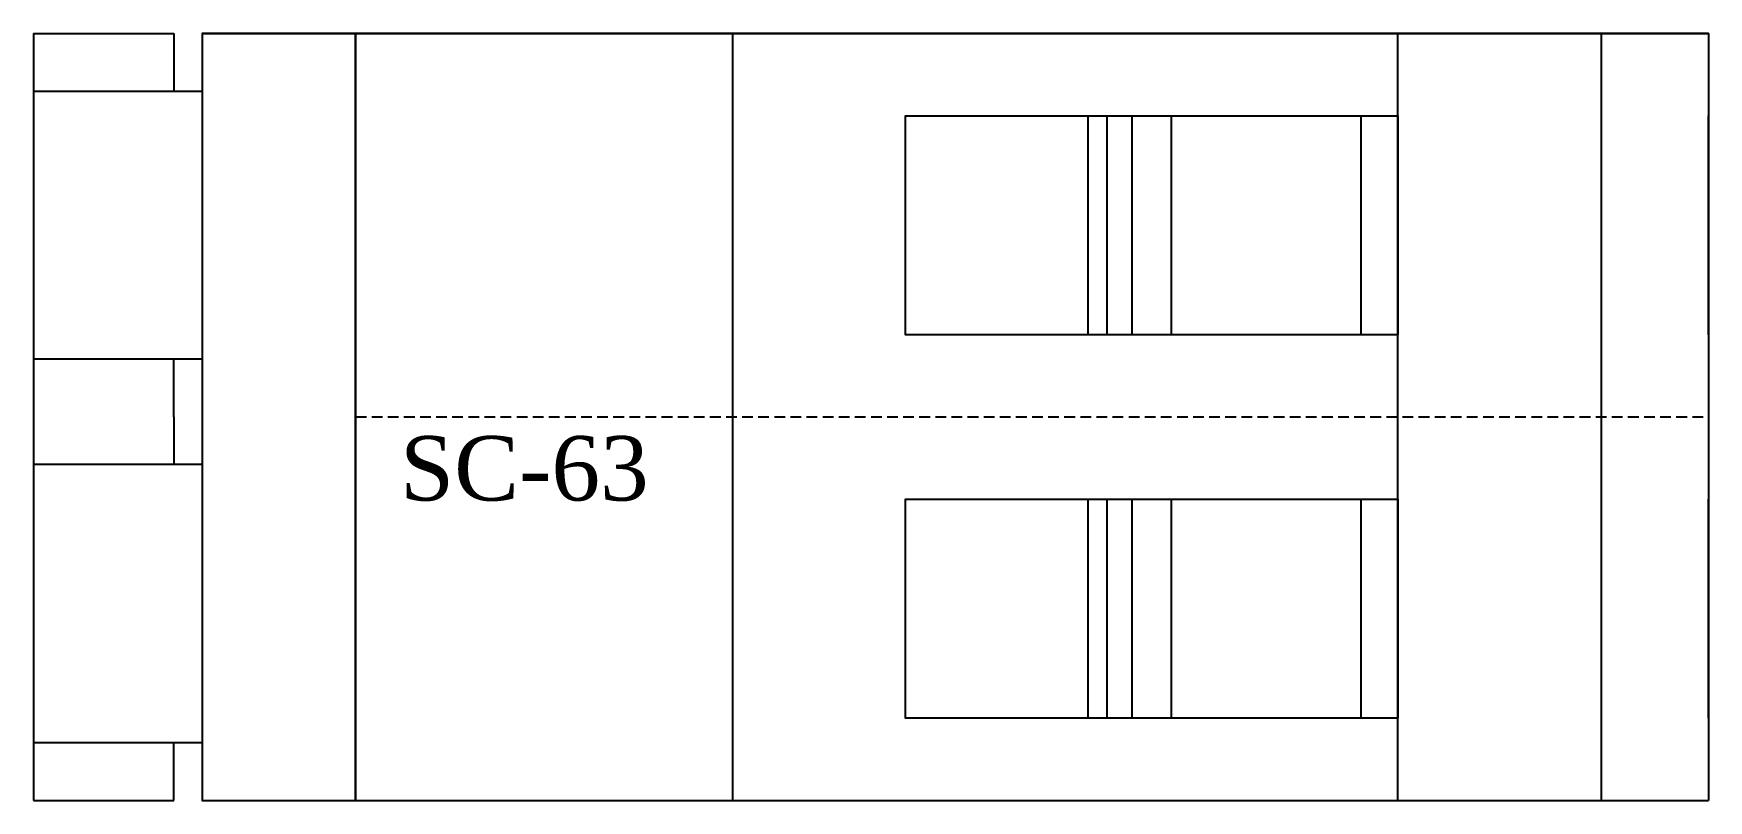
# Model space of a CAD drawing. Extents: x 0 to 78, y 1 to 36.7.
import ezdxf

# ---------------------------------------------------------------- set-up
doc = ezdxf.new("R2010")
doc.units = 0
doc.linetypes.add('DASHED', pattern=[0.75, 0.5, -0.25])
doc.layers.add('--4N-THT. MCB-MCCB-ACB', color=124, linetype='CONTINUOUS')
doc.styles.add('- 03.0', font='times.ttf', dxfattribs={"height": 3})

# ---------------------------------------------------------------- blocks, each defined once
blk = doc.blocks.new('06 - N - SC MCB CHIẾU TRÊN 2 PHASE')
at = {"layer": '--4N-THT. MCB-MCCB-ACB'}
for p, q in [((-15, 17.85), (-8.462, 17.85)), ((-15, 17.85), (-15, -17.85)), ((-8.462, 17.85), (-8.462, 15.146)), ((-8.462, 17.85), (-8.462, 15.646)), ((17.545, 17.85), (17.545, 17.85)), ((17.545, 17.85), (17.545, 17.85)), ((17.545, 17.85), (17.545, 0)), ((48.535, 17.85), (48.535, 17.85)), ((48.535, 17.85), (48.535, 17.85)), ((48.535, 0), (48.535, 17.85)), ((57.997, 17.85), (57.997, 17.85)), ((57.997, 17.85), (57.997, 17.85)), ((57.997, 17.85), (57.997, 0)), ((63, 17.85), (63, -17.85)), ((34.106, 3.825), (34.106, 14.025)), ((36.165, 3.825), (36.165, 14.025)), ((46.82, 3.825), (46.82, 14.025)), ((-8.462, 0), (-8.462, 2.704)), ((17.545, 0), (17.545, -17.85)), ((48.535, -17.85), (48.535, 0)), ((-8.462, 0), (-8.462, -2.204)), ((57.997, 0), (57.997, -17.85)), ((34.106, -14.025), (34.106, -3.825)), ((36.165, -14.025), (36.165, -3.825)), ((46.82, -14.025), (46.82, -3.825)), ((-8.462, -17.85), (-8.462, -15.146)), ((-15, -17.85), (-8.462, -17.85))]:
    blk.add_line(p, q, dxfattribs=at)
at = {"layer": '--4N-THT. MCB-MCCB-ACB', "color": 1}
for p, q in [((35, 3.825), (35, 14.025)), ((38, 3.825), (38, 14.025)), ((35, -14.025), (35, -3.825)), ((38, -14.025), (38, -3.825))]:
    blk.add_line(p, q, dxfattribs=at)
at = {"layer": '--4N-THT. MCB-MCCB-ACB', "color": 2}
for p, q in [((63, 3.825), (63, 14.025)), ((63, -14.025), (63, -3.825))]:
    blk.add_line(p, q, dxfattribs=at)
at = {"layer": '--4N-THT. MCB-MCCB-ACB', "color": 6, "linetype": 'DASHED'}
blk.add_line((0, 0), (63, 0), dxfattribs=at)
at = {"layer": '--4N-THT. MCB-MCCB-ACB'}
for points in [[(-7.142, 17.85), (-7.142, 15.146), (-15, 15.146)], [(17.545, 17.85), (63, 17.85), (63, 17.85), (-7.142, 17.85), (-7.142, 17.85)], [(-7.142, 17.85), (-7.142, 17.85), (-7.142, 17.85)], [(-7.142, 17.85), (-7.142, 0)], [(-7.142, 17.85), (-7.142, 17.85), (63, 17.85), (63, 17.85), (17.545, 17.85)], [(63, 17.85), (63, 17.85), (17.545, 17.85)], [(-15, 2.704), (-7.142, 2.704), (-7.142, -2.204), (-15, -2.204)], [(-7.142, 0), (-7.142, -17.85), (63, -17.85)], [(-15, -15.146), (-7.142, -15.146)]]:
    blk.add_lwpolyline(points, dxfattribs=at)
at = {"layer": '--4N-THT. MCB-MCCB-ACB', "color": 1}
blk.add_lwpolyline([(0, 17.85), (0, 17.85), (0, -17.85), (0, -17.85)], close=True, dxfattribs=at)
at = {"layer": '--4N-THT. MCB-MCCB-ACB'}
for points in [[(48.535, 3.825), (25.606, 3.825), (25.606, 14.025), (48.535, 14.025)], [(48.535, -14.025), (25.606, -14.025), (25.606, -3.825), (48.535, -3.825)]]:
    blk.add_lwpolyline(points, close=True, dxfattribs=at)
at = {"layer": '--4N-THT. MCB-MCCB-ACB', "color": 3, "insert": (2.068, -0.885), "char_height": 3, "attachment_point": 1, "style": '- 03.0'}
blk.add_mtext_dynamic_manual_height_columns('SC-63', width=4.4924, gutter_width=20, heights=[0], dxfattribs=at)

msp = doc.modelspace()

# ---------------------------------------------------------------- block references
msp.add_blockref('06 - N - SC MCB CHIẾU TRÊN 2 PHASE', (15, 18.888))

doc.saveas('drawing.dxf')
